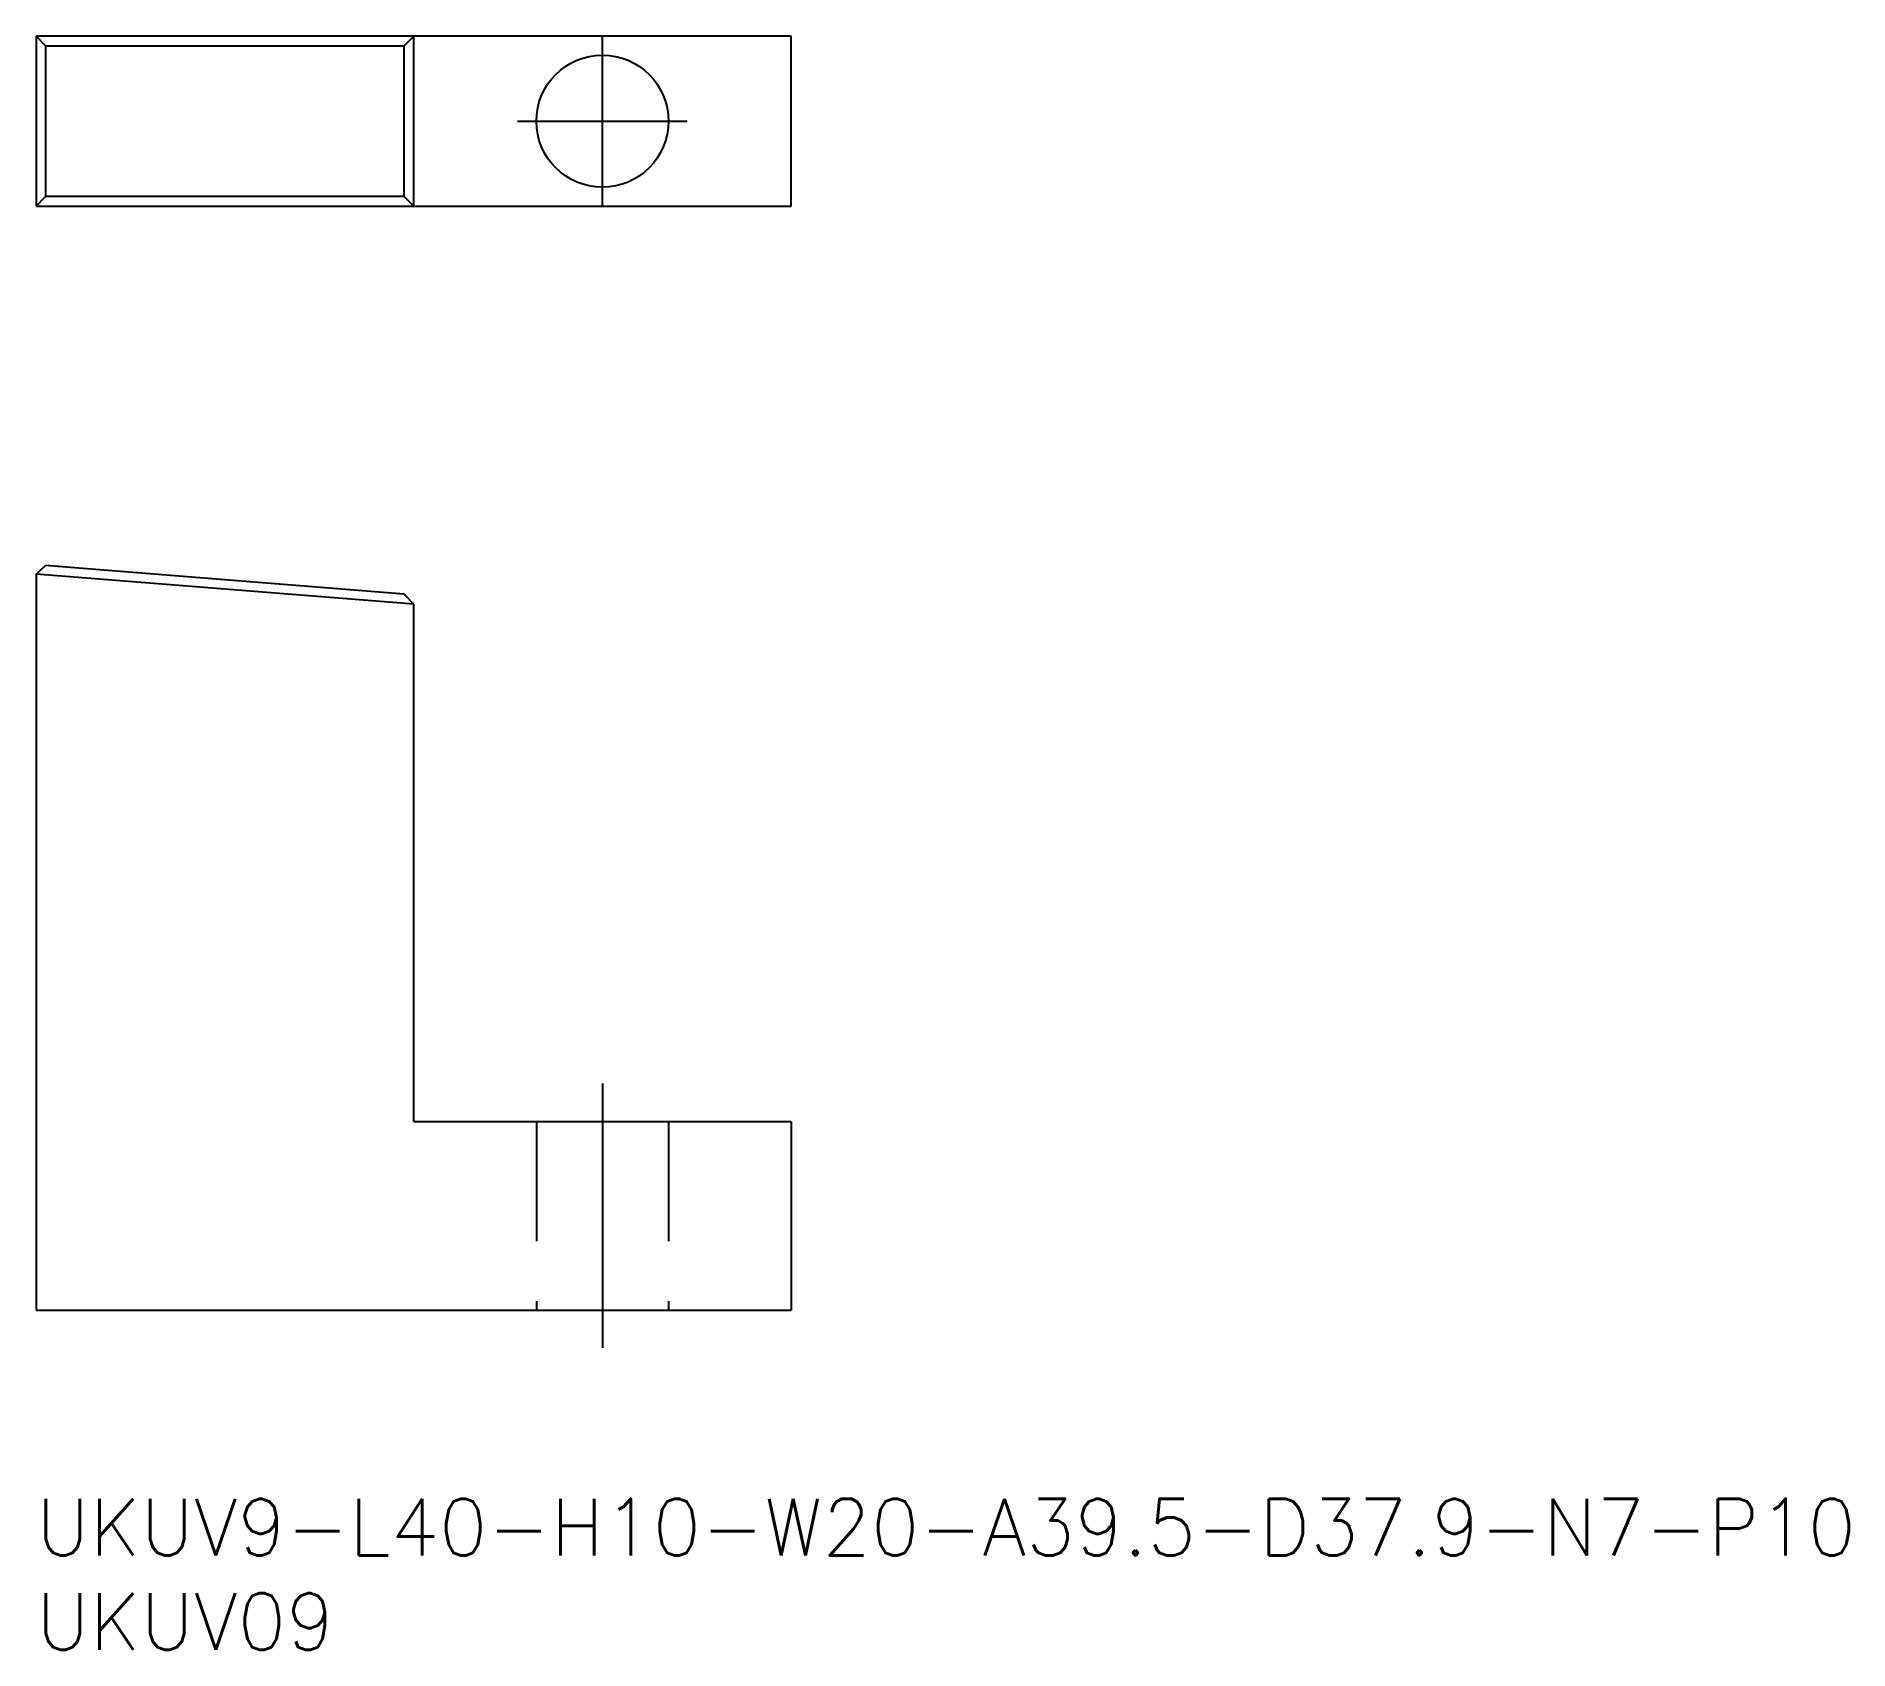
# Model space of a CAD drawing. Extents: x 0 to 96, y -8 to 77.5.
import ezdxf

# ---------------------------------------------------------------- set-up
doc = ezdxf.new("R2010")
doc.units = 0
doc.header["$LTSCALE"] = 0.5
doc.linetypes.add('CENTER', pattern=[50.8, 31.75, -6.35, 6.35, -6.35])
doc.linetypes.add('DASHED', pattern=[19.05, 12.7, -6.35])
for name, color, linetype in [('MSM_CENTER', 1, 'CENTER'), ('MSM_CONTINUOUS', 7, 'CONTINUOUS'), ('MSM_DASHED', 4, 'DASHED'), ('MSM_PART_NUMBER', 7, 'CONTINUOUS')]:
    doc.layers.add(name, color=color, linetype=linetype)
doc.styles.get("Standard").update_dxf_attribs({"font": 'txt.shx', "height": 3, "bigfont": 'bigfont.shx'})

# ---------------------------------------------------------------- blocks, each defined once
blk = doc.blocks.new('*U17')
at = {"layer": 'MSM_PART_NUMBER'}
blk.add_text('UKUV9-L40-H10-W20-A39.5-D37.9-N7-P10', height=3, dxfattribs=at).set_placement((0, -3))
blk = doc.blocks.new('*U18')
at = {"layer": 'MSM_PART_NUMBER'}
blk.add_text('UKUV09', height=3, dxfattribs=at).set_placement((0, -8))

msp = doc.modelspace()

# ---------------------------------------------------------------- linework, layer by layer
at = {"layer": 'MSM_CENTER'}
for p, q in [((30, 68.5), (30, 77.5)), ((25.5, 73), (34.5, 73)), ((30, 22), (30, 8))]:
    msp.add_line(p, q, dxfattribs=at)
at = {"layer": 'MSM_CONTINUOUS'}
for p, q in [((40, 77.5), (0, 77.5)), ((0, 77.5), (0, 68.5)), ((0.498, 77), (0, 77.498)), ((0.498, 77), (19.502, 77)), ((0.498, 77), (0.498, 69)), ((20, 77.498), (19.502, 77)), ((19.502, 69), (19.502, 77)), ((20, 68.5), (20, 77.5)), ((40, 68.5), (40, 77.5)), ((0, 68.502), (0.498, 69)), ((0, 68.5), (40, 68.5)), ((19.502, 69), (0.498, 69)), ((20, 68.502), (19.502, 69)), ((0, 49), (0.498, 49.46)), ((0, 49), (0, 10)), ((20, 47.398), (0, 48.998)), ((19.502, 47.94), (0.498, 49.46)), ((20, 47.4), (19.502, 47.94)), ((20, 20), (20, 47.4)), ((20, 20), (40, 20)), ((40, 20), (40, 10)), ((0, 10), (40, 10))]:
    msp.add_line(p, q, dxfattribs=at)
msp.add_circle((30, 73), 3.5, dxfattribs=at)
at = {"layer": 'MSM_DASHED'}
for p, q in [((26.5, 20), (26.5, 10)), ((33.5, 20), (33.5, 10))]:
    msp.add_line(p, q, dxfattribs=at)

# ---------------------------------------------------------------- block references
at = {"layer": 'MSM_CONTINUOUS'}
for name in ['*U17', '*U18']:
    msp.add_blockref(name, (0, 0), dxfattribs=at)

doc.saveas('drawing.dxf')
